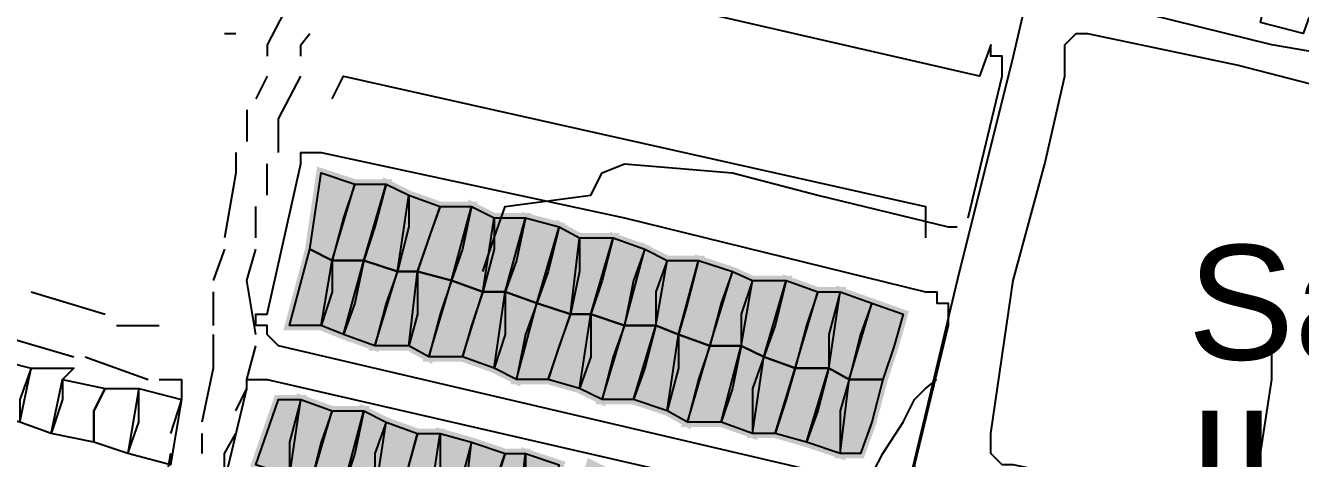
# Model space of a CAD drawing. Header units: millimetres. Extents: x -3588 to 75209, y -3737 to 38254.
# Drawn here: x 4076.1 to 4236.2, y 21425.8 to 21480.3 of the extents above; entities that cross this region are included whole.
import ezdxf

# ---------------------------------------------------------------- set-up
doc = ezdxf.new("R2010")
doc.units = ezdxf.units.MM
for name, color, linetype in [('H', 250, 'Continuous'), ('P', 253, 'Continuous'), ('T', 7, 'Continuous')]:
    doc.layers.add(name, color=color, linetype=linetype)

msp = doc.modelspace()

# ---------------------------------------------------------------- hatches: boundary and pattern name
at = {"layer": 'H', "linetype": 'Continuous'}
for points in [[(4117.456, 21460.046), (4114.624, 21450.732), (4112.079, 21452.157), (4113.503, 21461.471), (4117.456, 21460.046), (4117.456, 21460.046)], [(4121.409, 21460.046), (4118.865, 21450.732), (4114.624, 21450.732), (4117.456, 21460.046), (4121.409, 21460.046), (4121.409, 21460.046)], [(4124.226, 21458.926), (4122.818, 21449.324), (4118.865, 21450.732), (4121.409, 21460.046), (4124.226, 21458.926), (4124.226, 21458.926)], [(4128.179, 21457.518), (4125.634, 21449.324), (4122.818, 21449.324), (4124.226, 21458.926), (4128.179, 21457.518), (4128.179, 21457.518)], [(4132.404, 21457.518), (4129.587, 21447.916), (4125.634, 21449.324), (4128.179, 21457.518), (4132.404, 21457.518), (4132.404, 21457.518)], [(4134.948, 21456.093), (4133.828, 21446.507), (4129.587, 21447.916), (4132.404, 21457.518), (4134.948, 21456.093), (4134.948, 21456.093)], [(4139.189, 21456.093), (4136.357, 21446.507), (4133.828, 21446.507), (4134.948, 21456.093), (4139.189, 21456.093), (4139.189, 21456.093)], [(4143.142, 21454.685), (4140.598, 21445.371), (4136.357, 21446.507), (4139.189, 21456.093), (4143.142, 21454.685), (4143.142, 21454.685)], [(4145.959, 21453.277), (4144.551, 21443.963), (4140.598, 21445.371), (4143.142, 21454.685), (4145.959, 21453.277), (4145.959, 21453.277)], [(4149.912, 21453.277), (4147.367, 21443.963), (4144.551, 21443.963), (4145.959, 21453.277), (4149.912, 21453.277), (4149.912, 21453.277)], [(4154.153, 21452.157), (4151.32, 21442.554), (4147.367, 21443.963), (4149.912, 21453.277), (4154.153, 21452.157), (4154.153, 21452.157)], [(4114.624, 21450.732), (4113.503, 21442.554), (4109.262, 21442.554), (4112.079, 21452.157), (4114.624, 21450.732), (4114.624, 21450.732)], [(4118.865, 21450.732), (4116.032, 21441.146), (4113.503, 21442.554), (4114.624, 21450.732), (4118.865, 21450.732), (4118.865, 21450.732)], [(4122.818, 21449.324), (4120.273, 21439.722), (4116.032, 21441.146), (4118.865, 21450.732), (4122.818, 21449.324), (4122.818, 21449.324)], [(4156.681, 21450.732), (4155.273, 21442.554), (4151.32, 21442.554), (4154.153, 21452.157), (4156.681, 21450.732), (4156.681, 21450.732)], [(4160.922, 21450.732), (4158.106, 21441.146), (4155.273, 21442.554), (4156.681, 21450.732), (4160.922, 21450.732), (4160.922, 21450.732)], [(4164.875, 21449.324), (4162.059, 21439.722), (4158.106, 21441.146), (4160.922, 21450.732), (4164.875, 21449.324), (4164.875, 21449.324)], [(4125.634, 21449.324), (4124.226, 21439.722), (4120.273, 21439.722), (4122.818, 21449.324), (4125.634, 21449.324), (4125.634, 21449.324)], [(4129.587, 21447.916), (4127.043, 21438.601), (4124.226, 21439.722), (4125.634, 21449.324), (4129.587, 21447.916), (4129.587, 21447.916)], [(4167.692, 21447.916), (4166.284, 21439.722), (4162.059, 21439.722), (4164.875, 21449.324), (4167.692, 21447.916), (4167.692, 21447.916)], [(4133.828, 21446.507), (4130.995, 21438.601), (4127.043, 21438.601), (4129.587, 21447.916), (4133.828, 21446.507), (4133.828, 21446.507)], [(4171.645, 21447.916), (4168.828, 21438.601), (4166.284, 21439.722), (4167.692, 21447.916), (4171.645, 21447.916), (4171.645, 21447.916)], [(4175.598, 21446.507), (4173.053, 21437.193), (4168.828, 21438.601), (4171.645, 21447.916), (4175.598, 21446.507), (4175.598, 21446.507)], [(4136.357, 21446.507), (4134.948, 21437.193), (4130.995, 21438.601), (4133.828, 21446.507), (4136.357, 21446.507), (4136.357, 21446.507)], [(4140.598, 21445.371), (4137.781, 21435.769), (4134.948, 21437.193), (4136.357, 21446.507), (4140.598, 21445.371), (4140.598, 21445.371)], [(4178.43, 21446.507), (4177.006, 21437.193), (4173.053, 21437.193), (4175.598, 21446.507), (4178.43, 21446.507), (4178.43, 21446.507)], [(4182.383, 21445.371), (4179.839, 21435.769), (4177.006, 21437.193), (4178.43, 21446.507), (4182.383, 21445.371), (4182.383, 21445.371)], [(4144.551, 21443.963), (4141.734, 21435.769), (4137.781, 21435.769), (4140.598, 21445.371), (4144.551, 21443.963), (4144.551, 21443.963)], [(4186.608, 21443.963), (4183.792, 21435.769), (4179.839, 21435.769), (4182.383, 21445.371), (4186.608, 21443.963), (4186.608, 21443.963)], [(4147.367, 21443.963), (4145.959, 21434.36), (4141.734, 21435.769), (4144.551, 21443.963), (4147.367, 21443.963), (4147.367, 21443.963)], [(4151.32, 21442.554), (4148.504, 21432.952), (4145.959, 21434.36), (4147.367, 21443.963), (4151.32, 21442.554), (4151.32, 21442.554)], [(4155.273, 21442.554), (4152.729, 21432.952), (4148.504, 21432.952), (4151.32, 21442.554), (4155.273, 21442.554), (4155.273, 21442.554)], [(4158.106, 21441.146), (4156.681, 21431.832), (4152.729, 21432.952), (4155.273, 21442.554), (4158.106, 21441.146), (4158.106, 21441.146)], [(4162.059, 21439.722), (4159.514, 21430.407), (4156.681, 21431.832), (4158.106, 21441.146), (4162.059, 21439.722), (4162.059, 21439.722)], [(4166.284, 21439.722), (4163.467, 21430.407), (4159.514, 21430.407), (4162.059, 21439.722), (4166.284, 21439.722), (4166.284, 21439.722)], [(4168.828, 21438.601), (4167.692, 21428.999), (4163.467, 21430.407), (4166.284, 21439.722), (4168.828, 21438.601), (4168.828, 21438.601)], [(4173.053, 21437.193), (4170.237, 21428.999), (4167.692, 21428.999), (4168.828, 21438.601), (4173.053, 21437.193), (4173.053, 21437.193)], [(4177.006, 21437.193), (4174.478, 21427.591), (4170.237, 21428.999), (4173.053, 21437.193), (4177.006, 21437.193), (4177.006, 21437.193)], [(4179.839, 21435.769), (4178.43, 21426.183), (4174.478, 21427.591), (4177.006, 21437.193), (4179.839, 21435.769), (4179.839, 21435.769)], [(4183.792, 21435.769), (4181.247, 21426.183), (4178.43, 21426.183), (4179.839, 21435.769), (4183.792, 21435.769), (4183.792, 21435.769)], [(4110.671, 21432.952), (4109.262, 21423.638), (4105.31, 21425.046), (4107.854, 21432.952), (4110.671, 21432.952), (4110.671, 21432.952)], [(4114.624, 21431.832), (4112.079, 21422.23), (4109.262, 21423.638), (4110.671, 21432.952), (4114.624, 21431.832), (4114.624, 21431.832)], [(4118.865, 21431.832), (4116.032, 21422.23), (4112.079, 21422.23), (4114.624, 21431.832), (4118.865, 21431.832), (4118.865, 21431.832)], [(4121.409, 21430.407), (4120.273, 21420.821), (4116.032, 21422.23), (4118.865, 21431.832), (4121.409, 21430.407), (4121.409, 21430.407)], [(4125.634, 21428.999), (4122.818, 21419.397), (4120.273, 21420.821), (4121.409, 21430.407), (4125.634, 21428.999), (4125.634, 21428.999)], [(4128.179, 21428.999), (4127.043, 21419.397), (4122.818, 21419.397), (4125.634, 21428.999), (4128.179, 21428.999), (4128.179, 21428.999)], [(4132.404, 21427.591), (4130.995, 21418.277), (4127.043, 21419.397), (4128.179, 21428.999), (4132.404, 21427.591), (4132.404, 21427.591)], [(4136.357, 21426.183), (4133.828, 21418.277), (4130.995, 21418.277), (4132.404, 21427.591), (4136.357, 21426.183), (4136.357, 21426.183)], [(4139.189, 21426.183), (4137.781, 21416.868), (4133.828, 21418.277), (4136.357, 21426.183), (4139.189, 21426.183), (4139.189, 21426.183)], [(4143.142, 21425.046), (4140.598, 21415.444), (4137.781, 21416.868), (4139.189, 21426.183), (4143.142, 21425.046), (4143.142, 21425.046)]]:
    msp.add_hatch(color=256, dxfattribs=at).paths.add_polyline_path(points)

# ---------------------------------------------------------------- linework, layer by layer
at = {"layer": 'P'}
for points in [[(4247.583, 21475.298), (4232.619, 21477.842), (4210.886, 21483.204), (4209.478, 21483.204), (4209.478, 21484.612), (4209.478, 21486.02), (4212.294, 21496.743), (4213.703, 21504.937), (4214.839, 21506.345), (4214.839, 21507.753), (4216.247, 21507.753), (4241.933, 21502.392), (4265.091, 21496.743), (4267.907, 21495.623), (4269.043, 21495.623), (4269.043, 21494.214), (4270.452, 21492.806), (4265.091, 21472.481), (4263.682, 21472.481), (4262.258, 21471.057), (4247.583, 21475.298)], [(4194.514, 21456.093), (4198.755, 21473.89), (4198.755, 21475.298), (4198.755, 21476.418), (4197.331, 21476.418), (4197.331, 21477.842), (4195.923, 21473.89), (4119.985, 21491.382), (4121.409, 21495.623), (4119.985, 21495.623), (4118.577, 21495.623), (4118.577, 21494.214), (4117.456, 21494.214), (4117.456, 21492.806), (4116.032, 21484.612)], [(4202.708, 21489.973), (4202.708, 21487.429), (4200.164, 21476.418), (4193.106, 21448.204), (4186.32, 21419.685), (4180.959, 21396.544), (4177.006, 21380.444), (4175.598, 21370.858), (4174.189, 21366.905), (4170.237, 21360.119), (4163.467, 21350.533), (4151.32, 21336.978), (4138.901, 21327.376), (4124.226, 21313.82), (4116.032, 21304.506), (4114.624, 21297.737), (4114.624, 21281.365), (4116.032, 21269.234), (4118.577, 21258.496), (4118.577, 21255.679)], [(4110.671, 21486.02), (4106.446, 21477.842), (4106.446, 21476.418)], [(4237.98, 21483.204), (4236.572, 21479.251), (4231.211, 21480.659), (4232.619, 21487.429), (4237.98, 21487.429), (4237.98, 21483.204)], [(4101.085, 21479.251), (4102.493, 21479.251)], [(4110.671, 21476.418), (4110.671, 21477.842), (4111.807, 21479.251)], [(4241.933, 21415.444), (4225.849, 21419.685), (4200.164, 21425.046), (4198.755, 21425.046), (4197.331, 21426.455), (4197.331, 21427.879), (4197.331, 21428.999), (4200.164, 21448.204), (4204.116, 21462.879), (4206.645, 21473.89), (4206.645, 21477.842), (4208.069, 21479.251), (4209.478, 21479.251), (4228.394, 21475.298), (4250.127, 21469.649)], [(4106.446, 21473.89), (4105.021, 21471.057)], [(4107.854, 21464.287), (4107.854, 21468.528), (4110.671, 21473.89)], [(4114.624, 21471.057), (4116.032, 21473.89), (4189.153, 21457.518), (4189.153, 21453.565)], [(4103.901, 21469.649), (4103.901, 21465.696)], [(4102.493, 21464.287), (4102.493, 21461.743), (4101.085, 21453.565)], [(4151.32, 21456.093), (4189.153, 21446.779), (4190.561, 21446.779), (4190.561, 21445.371), (4191.97, 21445.371), (4191.97, 21443.963), (4191.97, 21442.554), (4187.745, 21425.046), (4187.745, 21423.638), (4186.32, 21423.638), (4186.32, 21422.23), (4185.2, 21422.23), (4183.792, 21422.23), (4107.854, 21440.01), (4106.446, 21441.418), (4106.446, 21442.554), (4105.021, 21442.554), (4105.021, 21443.963), (4106.446, 21443.963), (4110.671, 21462.879), (4110.671, 21464.287), (4111.807, 21464.287), (4113.215, 21464.287), (4151.32, 21456.093)], [(4106.446, 21458.926), (4106.446, 21462.879)], [(4133.54, 21449.324), (4134.948, 21453.565), (4136.357, 21457.518), (4147.095, 21458.926), (4148.504, 21461.743), (4151.32, 21462.879), (4164.875, 21461.743), (4175.598, 21458.926), (4191.97, 21454.973), (4193.106, 21454.973)], [(4116.032, 21456.093), (4114.624, 21450.732), (4111.807, 21452.157), (4113.215, 21461.743), (4117.456, 21460.334), (4116.032, 21456.093)], [(4119.985, 21454.973), (4118.577, 21450.732), (4114.624, 21450.732), (4117.456, 21460.334), (4121.409, 21460.334), (4119.985, 21454.973)], [(4124.226, 21454.973), (4122.818, 21449.324), (4118.577, 21450.732), (4121.409, 21460.334), (4124.226, 21458.926), (4124.226, 21454.973)], [(4126.77, 21453.565), (4125.346, 21449.324), (4122.818, 21449.324), (4124.226, 21458.926), (4128.179, 21457.518), (4126.77, 21453.565)], [(4105.021, 21453.565), (4105.021, 21457.518)], [(4130.995, 21452.157), (4129.587, 21448.204), (4125.346, 21449.324), (4128.179, 21457.518), (4132.132, 21457.518), (4130.995, 21452.157)], [(4134.948, 21452.157), (4133.54, 21446.779), (4129.587, 21448.204), (4132.132, 21457.518), (4134.948, 21456.093), (4134.948, 21452.157)], [(4137.781, 21450.732), (4136.357, 21446.779), (4133.54, 21446.779), (4134.948, 21456.093), (4138.901, 21456.093), (4137.781, 21450.732)], [(4141.734, 21449.324), (4140.31, 21445.371), (4136.357, 21446.779), (4138.901, 21456.093), (4143.142, 21454.973), (4141.734, 21449.324)], [(4145.671, 21449.324), (4144.551, 21443.963), (4140.31, 21445.371), (4143.142, 21454.973), (4145.671, 21453.565), (4145.671, 21449.324)], [(4148.504, 21448.204), (4147.095, 21443.963), (4144.551, 21443.963), (4145.671, 21453.565), (4149.912, 21453.565), (4148.504, 21448.204)], [(4152.456, 21448.204), (4151.32, 21442.554), (4147.095, 21443.963), (4149.912, 21453.565), (4153.865, 21452.157), (4152.456, 21448.204)], [(4101.085, 21452.157), (4099.66, 21448.204)], [(4105.021, 21441.418), (4103.901, 21448.204), (4105.021, 21452.157)], [(4114.624, 21446.779), (4113.215, 21442.554), (4109.262, 21442.554), (4111.807, 21452.157), (4114.624, 21450.732), (4114.624, 21446.779)], [(4117.456, 21445.371), (4116.032, 21441.418), (4113.215, 21442.554), (4114.624, 21450.732), (4118.577, 21450.732), (4117.456, 21445.371)], [(4121.409, 21445.371), (4119.985, 21440.01), (4116.032, 21441.418), (4118.577, 21450.732), (4122.818, 21449.324), (4121.409, 21445.371)], [(4155.273, 21446.779), (4155.273, 21442.554), (4151.32, 21442.554), (4153.865, 21452.157), (4156.681, 21450.732), (4155.273, 21446.779)], [(4159.226, 21445.371), (4158.106, 21441.418), (4155.273, 21442.554), (4156.681, 21450.732), (4160.634, 21450.732), (4159.226, 21445.371)], [(4163.467, 21445.371), (4162.059, 21440.01), (4158.106, 21441.418), (4160.634, 21450.732), (4164.875, 21449.324), (4163.467, 21445.371)], [(4125.346, 21443.963), (4124.226, 21440.01), (4119.985, 21440.01), (4122.818, 21449.324), (4125.346, 21449.324), (4125.346, 21443.963)], [(4128.179, 21443.963), (4126.77, 21438.601), (4124.226, 21440.01), (4125.346, 21449.324), (4129.587, 21448.204), (4128.179, 21443.963)], [(4165.996, 21443.963), (4165.996, 21440.01), (4162.059, 21440.01), (4164.875, 21449.324), (4167.42, 21448.204), (4165.996, 21443.963)], [(4132.132, 21442.554), (4130.995, 21438.601), (4126.77, 21438.601), (4129.587, 21448.204), (4133.54, 21446.779), (4132.132, 21442.554)], [(4170.237, 21442.554), (4168.828, 21438.601), (4165.996, 21440.01), (4167.42, 21448.204), (4171.645, 21448.204), (4170.237, 21442.554)], [(4174.189, 21442.554), (4172.781, 21437.193), (4168.828, 21438.601), (4171.645, 21448.204), (4175.598, 21446.779), (4174.189, 21442.554)], [(4076.807, 21446.779), (4086.121, 21443.963)], [(4099.66, 21446.779), (4099.66, 21442.554)], [(4136.357, 21441.418), (4134.948, 21437.193), (4130.995, 21438.601), (4133.54, 21446.779), (4136.357, 21446.779), (4136.357, 21441.418)], [(4138.901, 21441.418), (4137.781, 21435.769), (4134.948, 21437.193), (4136.357, 21446.779), (4140.31, 21445.371), (4138.901, 21441.418)], [(4177.006, 21441.418), (4177.006, 21437.193), (4172.781, 21437.193), (4175.598, 21446.779), (4178.43, 21446.779), (4177.006, 21441.418)], [(4180.959, 21441.418), (4179.551, 21435.769), (4177.006, 21437.193), (4178.43, 21446.779), (4182.383, 21445.371), (4180.959, 21441.418)], [(4143.142, 21440.01), (4141.734, 21435.769), (4137.781, 21435.769), (4140.31, 21445.371), (4144.551, 21443.963), (4143.142, 21440.01)], [(4185.2, 21440.01), (4183.792, 21435.769), (4179.551, 21435.769), (4182.383, 21445.371), (4186.32, 21443.963), (4185.2, 21440.01)], [(4147.095, 21438.601), (4145.671, 21434.648), (4141.734, 21435.769), (4144.551, 21443.963), (4147.095, 21443.963), (4147.095, 21438.601)], [(4149.912, 21438.601), (4148.504, 21433.24), (4145.671, 21434.648), (4147.095, 21443.963), (4151.32, 21442.554), (4149.912, 21438.601)], [(4072.566, 21441.418), (4082.168, 21438.601)], [(4087.529, 21442.554), (4092.891, 21442.554)], [(4099.66, 21441.418), (4099.66, 21437.193), (4098.252, 21430.407)], [(4153.865, 21437.193), (4152.456, 21433.24), (4148.504, 21433.24), (4151.32, 21442.554), (4155.273, 21442.554), (4153.865, 21437.193)], [(4158.106, 21437.193), (4156.681, 21431.832), (4152.456, 21433.24), (4155.273, 21442.554), (4158.106, 21441.418), (4158.106, 21437.193)], [(4160.634, 21435.769), (4159.226, 21430.407), (4156.681, 21431.832), (4158.106, 21441.418), (4162.059, 21440.01), (4160.634, 21435.769)], [(4103.901, 21435.769), (4105.021, 21440.01)], [(4164.875, 21434.648), (4163.467, 21430.407), (4159.226, 21430.407), (4162.059, 21440.01), (4165.996, 21440.01), (4164.875, 21434.648)], [(4167.42, 21434.648), (4167.42, 21428.999), (4163.467, 21430.407), (4165.996, 21440.01), (4168.828, 21438.601), (4167.42, 21434.648)], [(4229.802, 21421.093), (4231.211, 21426.455), (4232.619, 21435.769), (4232.619, 21440.01)], [(4075.383, 21433.24), (4075.383, 21430.407), (4070.021, 21431.832), (4071.158, 21438.601), (4076.807, 21437.193), (4075.383, 21433.24)], [(4083.576, 21438.601), (4091.482, 21435.769)], [(4171.645, 21433.24), (4170.237, 21428.999), (4167.42, 21428.999), (4168.828, 21438.601), (4172.781, 21437.193), (4171.645, 21433.24)], [(4080.76, 21433.24), (4079.335, 21428.999), (4075.383, 21430.407), (4076.807, 21437.193), (4082.168, 21437.193), (4080.76, 21435.769), (4080.76, 21433.24)], [(4175.598, 21431.832), (4174.189, 21427.879), (4170.237, 21428.999), (4172.781, 21437.193), (4177.006, 21437.193), (4175.598, 21431.832)], [(4178.43, 21431.832), (4178.43, 21426.455), (4174.189, 21427.879), (4177.006, 21437.193), (4179.551, 21435.769), (4178.43, 21431.832)], [(4084.697, 21431.832), (4084.697, 21427.879), (4079.335, 21428.999), (4080.76, 21435.769), (4086.121, 21434.648), (4084.697, 21431.832)], [(4092.891, 21435.769), (4095.707, 21435.769), (4095.707, 21434.648), (4095.707, 21433.24), (4094.299, 21428.999)], [(4103.901, 21434.648), (4103.901, 21435.769), (4105.021, 21435.769), (4106.446, 21435.769), (4182.383, 21418.277), (4183.792, 21418.277), (4185.2, 21416.868), (4185.2, 21415.444), (4185.2, 21414.324), (4180.959, 21397.952), (4180.959, 21396.544), (4180.959, 21395.119), (4179.551, 21395.119), (4178.43, 21395.119), (4177.006, 21395.119), (4101.085, 21412.915), (4101.085, 21414.324), (4099.66, 21414.324), (4099.66, 21415.444), (4099.66, 21416.868), (4103.901, 21434.648)], [(4167.42, 21391.182), (4179.551, 21418.277), (4183.792, 21426.455), (4186.32, 21430.407), (4187.745, 21433.24), (4189.153, 21434.648), (4190.561, 21435.769)], [(4182.383, 21430.407), (4180.959, 21426.455), (4178.43, 21426.455), (4179.551, 21435.769), (4183.792, 21435.769), (4182.383, 21430.407)], [(4084.697, 21431.832), (4086.121, 21434.648), (4090.346, 21434.648), (4088.938, 21426.455), (4084.697, 21427.879), (4084.697, 21431.832)], [(4090.346, 21430.407), (4090.346, 21434.648), (4095.707, 21433.24), (4094.299, 21425.046), (4088.938, 21426.455), (4090.346, 21430.407)], [(4102.493, 21431.832), (4103.901, 21434.648)], [(4109.262, 21427.879), (4109.262, 21423.638), (4105.021, 21425.046), (4107.854, 21433.24), (4110.671, 21433.24), (4109.262, 21427.879)], [(4113.215, 21427.879), (4111.807, 21422.23), (4109.262, 21423.638), (4110.671, 21433.24), (4114.624, 21431.832), (4113.215, 21427.879)], [(4117.456, 21426.455), (4116.032, 21422.23), (4111.807, 21422.23), (4114.624, 21431.832), (4118.577, 21431.832), (4117.456, 21426.455)], [(4119.985, 21426.455), (4119.985, 21421.093), (4116.032, 21422.23), (4118.577, 21431.832), (4121.409, 21430.407), (4119.985, 21426.455)], [(4124.226, 21425.046), (4122.818, 21419.685), (4119.985, 21421.093), (4121.409, 21430.407), (4125.346, 21428.999), (4124.226, 21425.046)], [(4098.252, 21428.999), (4098.252, 21426.455)], [(4101.085, 21419.685), (4101.085, 21426.455), (4102.493, 21428.999)], [(4128.179, 21423.638), (4126.77, 21419.685), (4122.818, 21419.685), (4125.346, 21428.999), (4128.179, 21428.999), (4128.179, 21423.638)], [(4130.995, 21423.638), (4130.995, 21418.277), (4126.77, 21419.685), (4128.179, 21428.999), (4132.132, 21427.879), (4130.995, 21423.638)], [(4134.948, 21422.23), (4133.54, 21418.277), (4130.995, 21418.277), (4132.132, 21427.879), (4136.357, 21426.455), (4134.948, 21422.23)], [(4094.299, 21426.455), (4092.891, 21418.277)], [(4138.901, 21421.093), (4137.781, 21416.868), (4133.54, 21418.277), (4136.357, 21426.455), (4138.901, 21426.455), (4138.901, 21421.093)], [(4141.734, 21421.093), (4140.31, 21415.444), (4137.781, 21416.868), (4138.901, 21426.455), (4143.142, 21425.046), (4141.734, 21421.093)]]:
    msp.add_lwpolyline(points, dxfattribs=at)
at = {"layer": 'P', "const_width": 1.2}
for points in [[(4116.032, 21456.093), (4114.624, 21450.732), (4111.807, 21452.157), (4113.215, 21461.743), (4117.456, 21460.334), (4116.032, 21456.093)], [(4119.985, 21454.973), (4118.577, 21450.732), (4114.624, 21450.732), (4117.456, 21460.334), (4121.409, 21460.334), (4119.985, 21454.973)], [(4124.226, 21454.973), (4122.818, 21449.324), (4118.577, 21450.732), (4121.409, 21460.334), (4124.226, 21458.926), (4124.226, 21454.973)], [(4126.77, 21453.565), (4125.346, 21449.324), (4122.818, 21449.324), (4124.226, 21458.926), (4128.179, 21457.518), (4126.77, 21453.565)], [(4130.995, 21452.157), (4129.587, 21448.204), (4125.346, 21449.324), (4128.179, 21457.518), (4132.132, 21457.518), (4130.995, 21452.157)], [(4134.948, 21452.157), (4133.54, 21446.779), (4129.587, 21448.204), (4132.132, 21457.518), (4134.948, 21456.093), (4134.948, 21452.157)], [(4137.781, 21450.732), (4136.357, 21446.779), (4133.54, 21446.779), (4134.948, 21456.093), (4138.901, 21456.093), (4137.781, 21450.732)], [(4141.734, 21449.324), (4140.31, 21445.371), (4136.357, 21446.779), (4138.901, 21456.093), (4143.142, 21454.973), (4141.734, 21449.324)], [(4145.671, 21449.324), (4144.551, 21443.963), (4140.31, 21445.371), (4143.142, 21454.973), (4145.671, 21453.565), (4145.671, 21449.324)], [(4148.504, 21448.204), (4147.095, 21443.963), (4144.551, 21443.963), (4145.671, 21453.565), (4149.912, 21453.565), (4148.504, 21448.204)], [(4152.456, 21448.204), (4151.32, 21442.554), (4147.095, 21443.963), (4149.912, 21453.565), (4153.865, 21452.157), (4152.456, 21448.204)], [(4114.624, 21446.779), (4113.215, 21442.554), (4109.262, 21442.554), (4111.807, 21452.157), (4114.624, 21450.732), (4114.624, 21446.779)], [(4155.273, 21446.779), (4155.273, 21442.554), (4151.32, 21442.554), (4153.865, 21452.157), (4156.681, 21450.732), (4155.273, 21446.779)], [(4117.456, 21445.371), (4116.032, 21441.418), (4113.215, 21442.554), (4114.624, 21450.732), (4118.577, 21450.732), (4117.456, 21445.371)], [(4121.409, 21445.371), (4119.985, 21440.01), (4116.032, 21441.418), (4118.577, 21450.732), (4122.818, 21449.324), (4121.409, 21445.371)], [(4159.226, 21445.371), (4158.106, 21441.418), (4155.273, 21442.554), (4156.681, 21450.732), (4160.634, 21450.732), (4159.226, 21445.371)], [(4163.467, 21445.371), (4162.059, 21440.01), (4158.106, 21441.418), (4160.634, 21450.732), (4164.875, 21449.324), (4163.467, 21445.371)], [(4125.346, 21443.963), (4124.226, 21440.01), (4119.985, 21440.01), (4122.818, 21449.324), (4125.346, 21449.324), (4125.346, 21443.963)], [(4128.179, 21443.963), (4126.77, 21438.601), (4124.226, 21440.01), (4125.346, 21449.324), (4129.587, 21448.204), (4128.179, 21443.963)], [(4165.996, 21443.963), (4165.996, 21440.01), (4162.059, 21440.01), (4164.875, 21449.324), (4167.42, 21448.204), (4165.996, 21443.963)], [(4132.132, 21442.554), (4130.995, 21438.601), (4126.77, 21438.601), (4129.587, 21448.204), (4133.54, 21446.779), (4132.132, 21442.554)], [(4138.901, 21441.418), (4137.781, 21435.769), (4134.948, 21437.193), (4136.357, 21446.779), (4140.31, 21445.371), (4138.901, 21441.418)], [(4170.237, 21442.554), (4168.828, 21438.601), (4165.996, 21440.01), (4167.42, 21448.204), (4171.645, 21448.204), (4170.237, 21442.554)], [(4174.189, 21442.554), (4172.781, 21437.193), (4168.828, 21438.601), (4171.645, 21448.204), (4175.598, 21446.779), (4174.189, 21442.554)], [(4180.959, 21441.418), (4179.551, 21435.769), (4177.006, 21437.193), (4178.43, 21446.779), (4182.383, 21445.371), (4180.959, 21441.418)], [(4136.357, 21441.418), (4134.948, 21437.193), (4130.995, 21438.601), (4133.54, 21446.779), (4136.357, 21446.779), (4136.357, 21441.418)], [(4143.142, 21440.01), (4141.734, 21435.769), (4137.781, 21435.769), (4140.31, 21445.371), (4144.551, 21443.963), (4143.142, 21440.01)], [(4177.006, 21441.418), (4177.006, 21437.193), (4172.781, 21437.193), (4175.598, 21446.779), (4178.43, 21446.779), (4177.006, 21441.418)], [(4185.2, 21440.01), (4183.792, 21435.769), (4179.551, 21435.769), (4182.383, 21445.371), (4186.32, 21443.963), (4185.2, 21440.01)], [(4147.095, 21438.601), (4145.671, 21434.648), (4141.734, 21435.769), (4144.551, 21443.963), (4147.095, 21443.963), (4147.095, 21438.601)], [(4149.912, 21438.601), (4148.504, 21433.24), (4145.671, 21434.648), (4147.095, 21443.963), (4151.32, 21442.554), (4149.912, 21438.601)], [(4153.865, 21437.193), (4152.456, 21433.24), (4148.504, 21433.24), (4151.32, 21442.554), (4155.273, 21442.554), (4153.865, 21437.193)], [(4158.106, 21437.193), (4156.681, 21431.832), (4152.456, 21433.24), (4155.273, 21442.554), (4158.106, 21441.418), (4158.106, 21437.193)], [(4160.634, 21435.769), (4159.226, 21430.407), (4156.681, 21431.832), (4158.106, 21441.418), (4162.059, 21440.01), (4160.634, 21435.769)], [(4164.875, 21434.648), (4163.467, 21430.407), (4159.226, 21430.407), (4162.059, 21440.01), (4165.996, 21440.01), (4164.875, 21434.648)], [(4167.42, 21434.648), (4167.42, 21428.999), (4163.467, 21430.407), (4165.996, 21440.01), (4168.828, 21438.601), (4167.42, 21434.648)], [(4171.645, 21433.24), (4170.237, 21428.999), (4167.42, 21428.999), (4168.828, 21438.601), (4172.781, 21437.193), (4171.645, 21433.24)], [(4178.43, 21431.832), (4178.43, 21426.455), (4174.189, 21427.879), (4177.006, 21437.193), (4179.551, 21435.769), (4178.43, 21431.832)], [(4175.598, 21431.832), (4174.189, 21427.879), (4170.237, 21428.999), (4172.781, 21437.193), (4177.006, 21437.193), (4175.598, 21431.832)], [(4182.383, 21430.407), (4180.959, 21426.455), (4178.43, 21426.455), (4179.551, 21435.769), (4183.792, 21435.769), (4182.383, 21430.407)], [(4109.262, 21427.879), (4109.262, 21423.638), (4105.021, 21425.046), (4107.854, 21433.24), (4110.671, 21433.24), (4109.262, 21427.879)], [(4113.215, 21427.879), (4111.807, 21422.23), (4109.262, 21423.638), (4110.671, 21433.24), (4114.624, 21431.832), (4113.215, 21427.879)], [(4117.456, 21426.455), (4116.032, 21422.23), (4111.807, 21422.23), (4114.624, 21431.832), (4118.577, 21431.832), (4117.456, 21426.455)], [(4119.985, 21426.455), (4119.985, 21421.093), (4116.032, 21422.23), (4118.577, 21431.832), (4121.409, 21430.407), (4119.985, 21426.455)], [(4124.226, 21425.046), (4122.818, 21419.685), (4119.985, 21421.093), (4121.409, 21430.407), (4125.346, 21428.999), (4124.226, 21425.046)], [(4128.179, 21423.638), (4126.77, 21419.685), (4122.818, 21419.685), (4125.346, 21428.999), (4128.179, 21428.999), (4128.179, 21423.638)], [(4130.995, 21423.638), (4130.995, 21418.277), (4126.77, 21419.685), (4128.179, 21428.999), (4132.132, 21427.879), (4130.995, 21423.638)], [(4134.948, 21422.23), (4133.54, 21418.277), (4130.995, 21418.277), (4132.132, 21427.879), (4136.357, 21426.455), (4134.948, 21422.23)], [(4138.901, 21421.093), (4137.781, 21416.868), (4133.54, 21418.277), (4136.357, 21426.455), (4138.901, 21426.455), (4138.901, 21421.093)], [(4141.734, 21421.093), (4140.31, 21415.444), (4137.781, 21416.868), (4138.901, 21426.455), (4143.142, 21425.046), (4141.734, 21421.093)], [(4149.912, 21418.277), (4148.504, 21414.324), (4144.551, 21415.444), (4147.095, 21425.046), (4149.912, 21423.638), (4149.912, 21418.277)]]:
    msp.add_lwpolyline(points, dxfattribs=at)

# ---------------------------------------------------------------- texts
at = {"layer": 'T', "char_height": 14.40334, "attachment_point": 1}
for s, insert in [('{\\fArial|b0|i0|c0|p18;San Sebastián}', (4222.041, 21452.669)), ('{\\fArial|b0|i0|c0|p18;II etapa}', (4222.041, 21431.864))]:
    msp.add_mtext(s, dxfattribs=dict(at, insert=insert))

doc.saveas('drawing.dxf')
